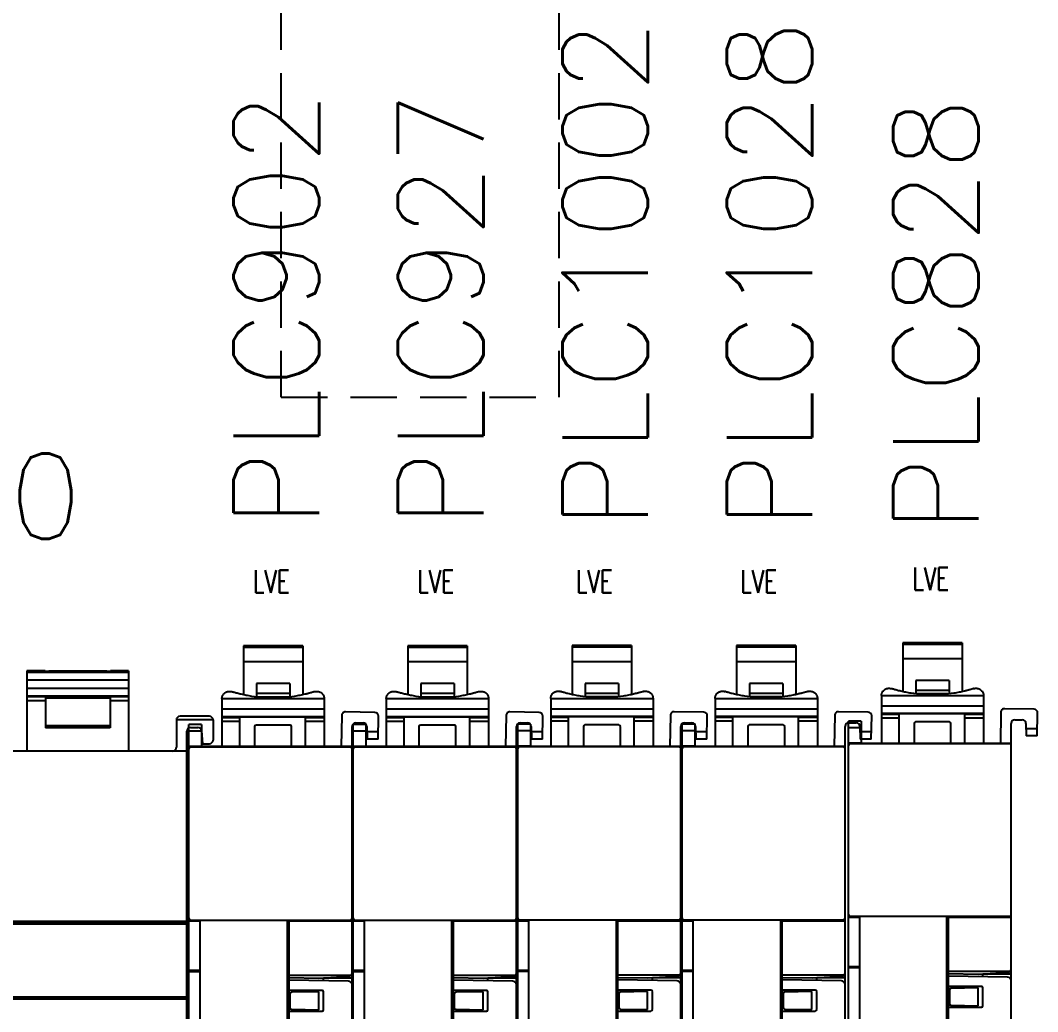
# Model space of a CAD drawing. Header units: inches. Extents: x 0.1 to 89.7, y 0.1 to 57.6.
# Drawn here: x 77.09 to 82.58, y 34.68 to 40.03 of the extents above; entities that cross this region are included whole.
import ezdxf
from ezdxf.enums import TextEntityAlignment as Align

# ---------------------------------------------------------------- set-up
doc = ezdxf.new("R2010")
doc.units = ezdxf.units.IN
doc.header["$MEASUREMENT"] = 0
doc.linetypes.add('HIDDEN', pattern=[0.375, 0.25, -0.125])
for name, color, linetype in [('MISC', 7, 'Continuous'), ('PLOC', 8, 'Continuous'), ('PSYMS', 7, 'Continuous'), ('PTAG', 150, 'Continuous')]:
    doc.layers.add(name, color=color, linetype=linetype)
doc.styles.add('WD', font='romans.shx', dxfattribs={"height": 0.185})

# ---------------------------------------------------------------- blocks, each defined once
blk = doc.blocks.new('5069_L320ERS2')
at = {"color": 7, "linetype": 'Continuous', "lineweight": 25}
for p, q in [((3.6816, 6.2551), (3.5668, 6.2551)), ((3.5668, 6.2551), (3.5668, 5.7463)), ((3.6816, 6.2537), (3.6816, 6.2551)), ((4.0728, 6.2531), (3.7049, 6.2531)), ((4.211, 6.2551), (4.0962, 6.2551)), ((4.0962, 6.2551), (4.0962, 6.2537)), ((4.211, 6.2551), (4.211, 5.7463)), ((4.211, 6.2433), (3.5668, 6.2433)), ((4.211, 6.1966), (3.5668, 6.1966)), ((4.211, 6.1418), (3.5668, 6.1418)), ((4.211, 6.0951), (3.5668, 6.0951)), ((3.6835, 6.089), (3.5668, 6.089)), ((3.6835, 6.0657), (3.5668, 6.0657)), ((3.6835, 6.0913), (3.6835, 5.893)), ((4.0943, 6.0913), (3.6835, 6.0913)), ((4.0943, 6.082), (3.6835, 6.082)), ((4.0943, 6.0913), (4.0943, 5.893)), ((4.211, 6.089), (4.0943, 6.089)), ((4.211, 6.0657), (4.0943, 6.0657)), ((4.5131, 5.9433), (4.5131, 5.7696)), ((4.7456, 5.9433), (4.5131, 5.9433)), ((4.7222, 5.9666), (4.5364, 5.9666)), ((4.7456, 5.9433), (4.7456, 5.8163)), ((4.0943, 5.9071), (3.6835, 5.9071)), ((4.0943, 5.893), (3.6835, 5.893)), ((4.5798, 2.8163), (4.5798, 5.8723)), ((4.6032, 5.8957), (4.6499, 5.8957)), ((4.6731, 5.8739), (4.6788, 5.793)), ((4.5798, 5.7463), (0.0467, 5.7463)), ((4.6788, 5.793), (4.7222, 5.793)), ((3.366, 4.6694), (4.5798, 4.6694)), ((4.5798, 4.6576), (3.366, 4.6576)), ((3.366, 4.6524), (4.5798, 4.6524)), ((4.5798, 4.1865), (3.366, 4.1865)), ((3.366, 4.1758), (4.5798, 4.1758))]:
    blk.add_line(p, q, dxfattribs=at)
for centre, radius, start, end in [((3.6989, 6.4672), 0.2142, 265.37617, 271.62383), ((4.0787, 6.4764), 0.2234, 268.5041, 274.4959), ((4.5364, 5.9433), 0.0233, 90, 180), ((4.7222, 5.9433), 0.0233, 360, 90), ((4.6032, 5.8723), 0.0233, 90, 180), ((4.6499, 5.8723), 0.0233, 4, 90), ((4.7222, 5.8163), 0.0233, 270, 360), ((4.4897, 5.7696), 0.0233, 270, 360)]:
    blk.add_arc(centre, radius, start, end, dxfattribs=at)
at = {"style": 'WD', "width": 0.7}
for tag, p in [('INST', (2.5, 6.6696)), ('LOC', (2.5, 6.5)), ('DESC1', (2.5, 6.3438)), ('DESC2', (2.5, 6.1875)), ('DESC3', (2.5, 6.0396)), ('XREF', (2.5, 5.4688))]:
    blk.add_attdef(tag, text='', height=0.125, dxfattribs=at).set_placement(p, align=Align.CENTER)
at = {"style": 'WD'}
blk.add_attdef('TAG1', text='', height=0.125, dxfattribs=at).set_placement((2.5, 5.875), align=Align.CENTER)
at = {"style": 'WD', "flags": 9}
blk.add_attdef('FAMILY', (2.7047, 5.8398), '', height=0.01, dxfattribs=at)
for tag, p in [('CAT', (2.7297, 5.7957)), ('ASSYCODE', (2.73, 5.7589)), ('MFG', (2.7278, 5.7762))]:
    blk.add_attdef(tag, text='', height=0.01, dxfattribs=at).set_placement(p, align=Align.CENTER)
blk = doc.blocks.new('5069_IB16')
at = {"color": 7, "linetype": 'Continuous', "lineweight": 25}
for p, q in [((0.6272, 5.5842), (0.3002, 5.5842)), ((0.3002, 5.5842), (0.3002, 5.3133)), ((0.6272, 5.5806), (0.3002, 5.5806)), ((0.6272, 5.5749), (0.3002, 5.5749)), ((0.6272, 5.5842), (0.6272, 5.3135)), ((0.6272, 5.4943), (0.3002, 5.4943)), ((0.5555, 5.3749), (0.3719, 5.3749)), ((0.3719, 5.3749), (0.3719, 5.3014)), ((0.5555, 5.3749), (0.5555, 5.3014)), ((0.1816, 5.2927), (0.7458, 5.2927)), ((0.1816, 5.2914), (0.1816, 5.0274)), ((0.5555, 5.3196), (0.3719, 5.3196)), ((0.5486, 5.3011), (0.3756, 5.3011)), ((0.7458, 5.2914), (0.7458, 5.0274)), ((0.1816, 5.235), (0.7458, 5.235)), ((1.025, 5.2163), (0.8628, 5.2192)), ((0.1816, 5.1942), (0.7458, 5.1942)), ((0.1816, 5.1888), (0.2777, 5.1888)), ((0.1816, 5.1684), (0.2777, 5.1684)), ((0.2777, 5.1906), (0.2777, 5.0274)), ((0.6402, 5.1906), (0.2777, 5.1906)), ((0.6402, 5.1906), (0.6402, 5.0274)), ((0.6402, 5.1888), (0.7458, 5.1888)), ((0.6402, 5.1684), (0.7458, 5.1684)), ((0.842, 5.1991), (0.839, 5.0274)), ((1.0429, 5.0683), (1.0451, 5.1955)), ((-0.0003, -0.1235), (-0.0003, 5.1502)), ((0.0692, 5.1502), (-0.0003, 5.1502)), ((0.0692, 5.1126), (-0.0003, 5.1126)), ((0.0692, 5.1502), (0.0692, 5.0253)), ((0.3615, 5.1378), (0.3615, 5.0274)), ((0.5577, 5.1459), (0.3697, 5.1459)), ((0.5659, 5.0274), (0.5659, 5.1378)), ((0.8991, 2.456), (0.8991, 5.1378)), ((0.9195, 5.1582), (0.9601, 5.1582)), ((0.9805, 5.1381), (0.9818, 5.0683)), ((0.981, 5.11), (1.0436, 5.11)), ((1.0429, 5.0683), (0.9818, 5.0683)), ((0.0692, 5.0284), (-0.0003, 5.0284)), ((0.8889, 5.0253), (0.0099, 5.0253)), ((0.8991, 5.0274), (0.0692, 5.0274)), ((0.0044, 4.0728), (-0.0003, 4.0728)), ((0.061, 4.0646), (-0.0003, 4.0646)), ((0.0099, 4.0712), (0.8889, 4.0712)), ((0.061, 0.0653), (0.061, 4.0712)), ((0.5434, 0.0645), (0.5434, 4.0712)), ((0.5516, -0.0009), (0.5516, 4.0712)), ((0.8991, 4.0646), (0.5516, 4.0646)), ((0.8991, 4.0728), (0.8944, 4.0728)), ((0.061, 3.7924), (-0.0003, 3.7924)), ((-0.0003, 3.7912), (0.061, 3.7912)), ((0.061, 3.7884), (-0.0003, 3.7884)), ((0.061, 3.7853), (-0.0003, 3.7853)), ((0.5434, 3.7912), (0.5516, 3.7912)), ((0.8935, 3.766), (0.5516, 3.766)), ((0.7168, 3.751), (0.8797, 3.7595)), ((0.5516, 3.7539), (0.7168, 3.751)), ((0.879, 3.7339), (0.5516, 3.7396)), ((0.742, 3.7363), (0.742, 3.7507)), ((0.8991, 3.7507), (0.742, 3.7507)), ((0.7338, 3.6832), (0.5516, 3.6832)), ((0.5569, 3.6644), (0.5569, 3.587)), ((0.7154, 3.6752), (0.5649, 3.6726)), ((0.7154, 3.5762), (0.7154, 3.6752)), ((0.742, 3.5764), (0.742, 3.675)), ((0.5516, 3.5682), (0.7338, 3.5682)), ((0.5649, 3.5788), (0.7154, 3.5762))]:
    blk.add_line(p, q, dxfattribs=at)
for centre, radius, start, end in [((0.2225, 5.2914), 0.0409, 178.2041, 180), ((0.7049, 5.2914), 0.0409, 360, 1.7959), ((0.8624, 5.1987), 0.0204, 89, 179), ((1.0247, 5.1959), 0.0204, 359, 89), ((0.3697, 5.1378), 0.00818, 90, 180), ((0.5577, 5.1378), 0.00818, 0, 90), ((0.9195, 5.1378), 0.0204, 90, 180), ((0.9601, 5.1378), 0.0204, 1, 90), ((0.0099, 5.0151), 0.0102, 90, 180), ((0.8889, 5.0151), 0.0102, 0, 90), ((0.0099, 4.0814), 0.0102, 180, 270), ((0.8889, 4.0814), 0.0102, 270, 360), ((0.8786, 3.78), 0.0204, 273, 360), ((0.8786, 3.7134), 0.0204, 0, 89), ((0.565, 3.6644), 0.00818, 91, 180), ((0.7338, 3.675), 0.00818, 360, 90), ((0.565, 3.587), 0.00818, 180, 269), ((0.7338, 3.5764), 0.00818, 270, 0)]:
    blk.add_arc(centre, radius, start, end, dxfattribs=at)
for points, knots in [([(0.1816, 5.2927), (0.1817, 5.2938), (0.1818, 5.296), (0.1824, 5.2994), (0.1832, 5.3027), (0.1842, 5.3059), (0.1856, 5.3091), (0.1881, 5.3137), (0.1924, 5.3196), (0.198, 5.3244), (0.2031, 5.3275), (0.2071, 5.3294), (0.2111, 5.3307), (0.2156, 5.3318), (0.2202, 5.3323), (0.2256, 5.3323), (0.2294, 5.3317), (0.2323, 5.3311), (0.2337, 5.3307), (0.2346, 5.3305)], [0, 0, 0, 0, 0.039145, 0.079029, 0.119903, 0.161999, 0.205528, 0.250682, 0.361813, 0.5006, 0.561707, 0.624959, 0.699829, 0.750402, 0.817247, 0.874445, 0.936022, 0.960948, 1, 1, 1, 1]), ([(0.6929, 5.3305), (0.6917, 5.3301), (0.6894, 5.3294), (0.6856, 5.3283), (0.6813, 5.327), (0.6765, 5.3256), (0.6713, 5.3241), (0.6657, 5.3226), (0.6596, 5.321), (0.653, 5.3193), (0.646, 5.3176), (0.6322, 5.3143), (0.6104, 5.3097), (0.572, 5.3031), (0.5228, 5.2974), (0.4638, 5.2952), (0.4048, 5.2974), (0.3554, 5.3031), (0.3169, 5.3097), (0.2936, 5.3147), (0.2768, 5.3187), (0.2659, 5.3215), (0.2562, 5.3241), (0.2478, 5.3265), (0.2406, 5.3286), (0.2365, 5.3299), (0.2346, 5.3305)], [0, 0, 0, 0, 0.008932, 0.018606, 0.029058, 0.040317, 0.052405, 0.065343, 0.079143, 0.09382, 0.109384, 0.125842, 0.185373, 0.251207, 0.373844, 0.499627, 0.625697, 0.748976, 0.81479, 0.874367, 0.901265, 0.925693, 0.9477, 0.967351, 0.98474, 1, 1, 1, 1]), ([(0.6929, 5.3305), (0.6937, 5.3307), (0.6951, 5.3311), (0.6981, 5.3318), (0.7018, 5.3323), (0.7072, 5.3323), (0.7119, 5.3318), (0.7164, 5.3307), (0.7204, 5.3293), (0.7244, 5.3274), (0.7295, 5.3243), (0.735, 5.3196), (0.74, 5.3129), (0.7432, 5.3061), (0.7452, 5.2995), (0.7456, 5.2949), (0.7458, 5.2927)], [0, 0, 0, 0, 0.039177, 0.064342, 0.126226, 0.183413, 0.250646, 0.301069, 0.375764, 0.438778, 0.500128, 0.638535, 0.749318, 0.838127, 0.921096, 1, 1, 1, 1])]:
    blk.add_open_spline(points, degree=3, knots=knots, dxfattribs=at)
at = {"style": 'WD', "width": 0.7}
for tag, p in [('LOC', (0.4544, 5.875)), ('XREF', (0.4526, 4.625)), ('INST', (0.4526, 4.3017)), ('DESC1', (0.5, -0.6326)), ('DESC2', (0.5, -0.7888)), ('DESC3', (0.5, -0.9367))]:
    blk.add_attdef(tag, text='', height=0.125, dxfattribs=at).set_placement(p, align=Align.CENTER)
at = {"style": 'WD'}
blk.add_attdef('TAG1', text='', height=0.125, dxfattribs=at).set_placement((0.4544, 5.6875), align=Align.CENTER)
at = {"style": 'WD', "flags": 9}
blk.add_attdef('FAMILY', (0.4287, 4.5447), '', height=0.01, dxfattribs=at)
for tag, p in [('MFG', (0.4518, 4.481)), ('CAT', (0.4537, 4.5005)), ('ASSYCODE', (0.454, 4.4637))]:
    blk.add_attdef(tag, text='', height=0.01, dxfattribs=at).set_placement(p, align=Align.CENTER)
blk = doc.blocks.new('5069_OB16')
at = {"color": 7, "linetype": 'Continuous', "lineweight": 25}
for p, q in [((0.6278, 5.5852), (0.3008, 5.5852)), ((0.3008, 5.5852), (0.3008, 5.3144)), ((0.6278, 5.5817), (0.3008, 5.5817)), ((0.6278, 5.576), (0.3008, 5.576)), ((0.6278, 5.5852), (0.6278, 5.3145)), ((0.6278, 5.4954), (0.3008, 5.4954)), ((0.5561, 5.3759), (0.3725, 5.3759)), ((0.3725, 5.3759), (0.3725, 5.3024)), ((0.5561, 5.3759), (0.5561, 5.3024)), ((0.1822, 5.2937), (0.7464, 5.2937)), ((0.1822, 5.2925), (0.1822, 5.0284)), ((0.5561, 5.3206), (0.3725, 5.3206)), ((0.5492, 5.3022), (0.3762, 5.3022)), ((0.7464, 5.2925), (0.7464, 5.0284)), ((0.1822, 5.2361), (0.7464, 5.2361)), ((1.0256, 5.2174), (0.8634, 5.2202)), ((0.1822, 5.1952), (0.7464, 5.1952)), ((0.1822, 5.1898), (0.2783, 5.1898)), ((0.1822, 5.1694), (0.2783, 5.1694)), ((0.2783, 5.1917), (0.2783, 5.0284)), ((0.6408, 5.1917), (0.2783, 5.1917)), ((0.6408, 5.1917), (0.6408, 5.0284)), ((0.6408, 5.1898), (0.7464, 5.1898)), ((0.6408, 5.1694), (0.7464, 5.1694)), ((0.8426, 5.2001), (0.8396, 5.0284)), ((1.0435, 5.0693), (1.0457, 5.1966)), ((0.0003, -0.1225), (0.0003, 5.1513)), ((0.0698, 5.1513), (0.0003, 5.1513)), ((0.0698, 5.1137), (0.0003, 5.1137)), ((0.0698, 5.1513), (0.0698, 5.0264)), ((0.3621, 5.1388), (0.3621, 5.0284)), ((0.5583, 5.147), (0.3703, 5.147)), ((0.5665, 5.0284), (0.5665, 5.1388)), ((0.8997, 2.4571), (0.8997, 5.1388)), ((0.9201, 5.1592), (0.9607, 5.1592)), ((0.9811, 5.1392), (0.9824, 5.0693)), ((0.9816, 5.111), (1.0442, 5.111)), ((1.0435, 5.0693), (0.9824, 5.0693)), ((0.0698, 5.0295), (0.0003, 5.0295)), ((0.8895, 5.0264), (0.0105, 5.0264)), ((0.8997, 5.0284), (0.0698, 5.0284)), ((0.005, 4.0739), (0.0003, 4.0739)), ((0.0616, 4.0657), (0.0003, 4.0657)), ((0.0105, 4.0722), (0.8895, 4.0722)), ((0.0616, 0.0664), (0.0616, 4.0722)), ((0.544, 0.0656), (0.544, 4.0722)), ((0.5522, 0.0002), (0.5522, 4.0722)), ((0.8997, 4.0657), (0.5522, 4.0657)), ((0.8997, 4.0739), (0.895, 4.0739)), ((0.0616, 3.7934), (0.0003, 3.7934)), ((0.0003, 3.7922), (0.0616, 3.7922)), ((0.0616, 3.7895), (0.0003, 3.7895)), ((0.0616, 3.7864), (0.0003, 3.7864)), ((0.544, 3.7922), (0.5522, 3.7922)), ((0.8941, 3.767), (0.5522, 3.767)), ((0.7174, 3.7521), (0.8803, 3.7606)), ((0.5522, 3.7549), (0.7174, 3.7521)), ((0.8796, 3.7349), (0.5522, 3.7406)), ((0.7426, 3.7373), (0.7426, 3.7517)), ((0.8997, 3.7517), (0.7426, 3.7517)), ((0.7344, 3.6842), (0.5522, 3.6842)), ((0.5575, 3.6655), (0.5575, 3.588)), ((0.716, 3.6763), (0.5655, 3.6736)), ((0.716, 3.5772), (0.716, 3.6763)), ((0.7426, 3.5775), (0.7426, 3.676)), ((0.5522, 3.5693), (0.7344, 3.5693)), ((0.5655, 3.5799), (0.716, 3.5772))]:
    blk.add_line(p, q, dxfattribs=at)
for centre, radius, start, end in [((0.2231, 5.2925), 0.0409, 178.2041, 180), ((0.7055, 5.2925), 0.0409, 360, 1.7959), ((0.863, 5.1998), 0.0204, 89, 179), ((1.0253, 5.1969), 0.0204, 359, 89), ((0.3703, 5.1388), 0.00818, 90, 180), ((0.5583, 5.1388), 0.00818, 0, 90), ((0.9201, 5.1388), 0.0204, 90, 180), ((0.9607, 5.1388), 0.0204, 1, 90), ((0.0105, 5.0162), 0.0102, 90, 180), ((0.8895, 5.0162), 0.0102, 0, 90), ((0.0105, 4.0825), 0.0102, 180, 270), ((0.8895, 4.0825), 0.0102, 270, 360), ((0.8792, 3.781), 0.0204, 273, 360), ((0.8792, 3.7145), 0.0204, 0, 89), ((0.5656, 3.6655), 0.00818, 91, 180), ((0.7344, 3.676), 0.00818, 360, 90), ((0.5656, 3.588), 0.00818, 180, 269), ((0.7344, 3.5775), 0.00818, 270, 0)]:
    blk.add_arc(centre, radius, start, end, dxfattribs=at)
for points, knots in [([(0.1822, 5.2937), (0.1823, 5.2948), (0.1824, 5.2971), (0.183, 5.3004), (0.1838, 5.3037), (0.1848, 5.307), (0.1862, 5.3102), (0.1887, 5.3148), (0.193, 5.3206), (0.1986, 5.3254), (0.2037, 5.3285), (0.2077, 5.3304), (0.2117, 5.3318), (0.2162, 5.3328), (0.2208, 5.3334), (0.2262, 5.3333), (0.23, 5.3328), (0.2329, 5.3322), (0.2343, 5.3318), (0.2352, 5.3315)], [0, 0, 0, 0, 0.039145, 0.079029, 0.119903, 0.161999, 0.205528, 0.250682, 0.361813, 0.5006, 0.561707, 0.624959, 0.699829, 0.750402, 0.817247, 0.874445, 0.936022, 0.960948, 1, 1, 1, 1]), ([(0.6935, 5.3315), (0.6923, 5.3312), (0.69, 5.3305), (0.6862, 5.3293), (0.6819, 5.328), (0.6771, 5.3267), (0.6719, 5.3252), (0.6663, 5.3237), (0.6602, 5.3221), (0.6536, 5.3204), (0.6466, 5.3187), (0.6328, 5.3154), (0.611, 5.3108), (0.5726, 5.3042), (0.5234, 5.2985), (0.4644, 5.2963), (0.4054, 5.2985), (0.356, 5.3042), (0.3175, 5.3108), (0.2942, 5.3158), (0.2774, 5.3198), (0.2665, 5.3225), (0.2568, 5.3251), (0.2484, 5.3275), (0.2412, 5.3297), (0.2371, 5.3309), (0.2352, 5.3315)], [0, 0, 0, 0, 0.008932, 0.018606, 0.029058, 0.040317, 0.052405, 0.065343, 0.079143, 0.09382, 0.109384, 0.125842, 0.185373, 0.251207, 0.373844, 0.499627, 0.625697, 0.748976, 0.81479, 0.874367, 0.901265, 0.925693, 0.9477, 0.967351, 0.98474, 1, 1, 1, 1]), ([(0.6935, 5.3315), (0.6943, 5.3318), (0.6957, 5.3322), (0.6987, 5.3328), (0.7024, 5.3333), (0.7078, 5.3334), (0.7125, 5.3328), (0.717, 5.3318), (0.721, 5.3304), (0.725, 5.3285), (0.7301, 5.3254), (0.7356, 5.3206), (0.7406, 5.3139), (0.7438, 5.3072), (0.7458, 5.3005), (0.7462, 5.296), (0.7464, 5.2937)], [0, 0, 0, 0, 0.039177, 0.064342, 0.126226, 0.183413, 0.250646, 0.301069, 0.375764, 0.438778, 0.500128, 0.638535, 0.749318, 0.838127, 0.921096, 1, 1, 1, 1])]:
    blk.add_open_spline(points, degree=3, knots=knots, dxfattribs=at)
at = {"style": 'WD', "width": 0.7}
for tag, p in [('LOC', (0.4229, 5.875)), ('INST', (0.5, 4.625)), ('XREF', (0.5, 4.3037)), ('DESC1', (0.5, -0.6342)), ('DESC2', (0.5, -0.7904)), ('DESC3', (0.5, -0.9383))]:
    blk.add_attdef(tag, text='', height=0.125, dxfattribs=at).set_placement(p, align=Align.CENTER)
at = {"style": 'WD'}
blk.add_attdef('TAG1', text='', height=0.125, dxfattribs=at).set_placement((0.4229, 5.6875), align=Align.CENTER)
at = {"style": 'WD', "flags": 9}
blk.add_attdef('FAMILY', (0.4761, 4.5725), '', height=0.01, dxfattribs=at)
for tag, p in [('ASSYCODE', (0.5013, 4.4915)), ('MFG', (0.4992, 4.5089)), ('CAT', (0.5011, 4.5283))]:
    blk.add_attdef(tag, text='', height=0.01, dxfattribs=at).set_placement(p, align=Align.CENTER)
blk = doc.blocks.new('VDIN32492')
at = {"layer": 'MISC', "color": 4, "linetype": 'HIDDEN'}
for p, q in [((-0.75, 0), (-0.75, 5.5)), ((0.75, 0), (0.75, 5.5)), ((-0.75, 0), (0.75, 0))]:
    blk.add_line(p, q, dxfattribs=at)
blk = doc.blocks.new('AB_5069_IB_16')
at = {"color": 7, "linetype": 'Continuous', "lineweight": 25}
for p, q in [((0.7903, 7.5597), (0.3782, 7.5597)), ((0.3782, 7.5597), (0.3782, 7.2185)), ((0.7903, 7.5553), (0.3782, 7.5553)), ((0.7903, 7.5481), (0.3782, 7.5481)), ((0.7903, 7.5597), (0.7903, 7.2186)), ((0.7903, 7.4465), (0.3782, 7.4465)), ((0.6999, 7.296), (0.4686, 7.296)), ((0.4686, 7.296), (0.4686, 7.2034)), ((0.6999, 7.296), (0.6999, 7.2034)), ((0.2289, 7.1925), (0.9397, 7.1925)), ((0.2289, 7.1909), (0.2289, 6.8582)), ((0.6999, 7.2264), (0.4686, 7.2264)), ((0.6912, 7.2031), (0.4733, 7.2031)), ((0.9397, 7.1909), (0.9397, 6.8582)), ((0.2289, 7.1198), (0.9397, 7.1198)), ((1.2915, 7.0963), (1.0871, 7.0998)), ((0.2289, 7.0683), (0.9397, 7.0683)), ((0.2289, 7.0616), (0.3499, 7.0616)), ((0.2289, 7.0358), (0.3499, 7.0358)), ((0.3499, 7.0639), (0.3499, 6.8582)), ((0.8066, 7.0639), (0.3499, 7.0639)), ((0.8066, 7.0639), (0.8066, 6.8582)), ((0.8066, 7.0616), (0.9397, 7.0616)), ((0.8066, 7.0358), (0.9397, 7.0358)), ((1.0609, 7.0745), (1.0571, 6.8582)), ((1.1586, 7.023), (1.2097, 7.023)), ((1.314, 6.9097), (1.3168, 7.0701)), ((-0.0004, 0.368), (-0.0004, 7.013)), ((0.0872, 7.013), (-0.0004, 7.013)), ((0.0872, 6.9656), (-0.0004, 6.9656)), ((0.0872, 7.013), (0.0872, 6.8556)), ((0.4555, 6.9973), (0.4555, 6.8582)), ((0.7027, 7.0076), (0.4658, 7.0076)), ((0.713, 6.8582), (0.713, 6.9973)), ((1.1328, 3.6183), (1.1328, 6.9973)), ((1.2355, 6.9977), (1.237, 6.9097)), ((1.2361, 6.9622), (1.3149, 6.9622)), ((1.314, 6.9097), (1.237, 6.9097)), ((0.0872, 6.8595), (-0.0004, 6.8595)), ((1.12, 6.8556), (0.0125, 6.8556)), ((1.1328, 6.8582), (0.0872, 6.8582)), ((0.0055, 5.6554), (-0.0004, 5.6554)), ((0.0769, 5.6451), (-0.0004, 5.6451)), ((0.0125, 5.6534), (1.12, 5.6534)), ((0.0769, 0.606), (0.0769, 5.6534)), ((0.6847, 0.605), (0.6847, 5.6534)), ((0.695, 0.5226), (0.695, 5.6534)), ((1.1328, 5.6451), (0.695, 5.6451)), ((1.1328, 5.6554), (1.1269, 5.6554)), ((0.0769, 5.3021), (-0.0004, 5.3021)), ((-0.0004, 5.3006), (0.0769, 5.3006)), ((0.0769, 5.2971), (-0.0004, 5.2971)), ((0.0769, 5.2932), (-0.0004, 5.2932)), ((0.6847, 5.3006), (0.695, 5.3006)), ((1.1259, 5.2688), (0.695, 5.2688)), ((0.695, 5.2536), (0.9031, 5.25)), ((0.9031, 5.25), (1.1084, 5.2607)), ((0.9349, 5.2314), (0.9349, 5.2496)), ((1.1328, 5.2496), (0.9349, 5.2496)), ((1.1075, 5.2284), (0.695, 5.2356)), ((0.9246, 5.1645), (0.695, 5.1645)), ((0.7017, 5.1408), (0.7017, 5.0433)), ((0.9014, 5.1545), (0.7118, 5.1511)), ((0.9014, 5.0297), (0.9014, 5.1545)), ((0.9349, 5.03), (0.9349, 5.1542)), ((0.7118, 5.033), (0.9014, 5.0297)), ((0.695, 5.0197), (0.9246, 5.0197))]:
    blk.add_line(p, q, dxfattribs=at)
for centre, radius, start, end in [((0.2804, 7.1909), 0.0515, 178.20405, 180), ((0.8882, 7.1909), 0.0515, 360, 1.79595), ((1.0866, 7.0741), 0.0258, 89, 179), ((1.2911, 7.0705), 0.0258, 359, 89), ((1.1586, 6.9973), 0.0258, 90, 180), ((1.2097, 6.9973), 0.0258, 1, 90), ((0.4658, 6.9973), 0.0103, 90, 180), ((0.7027, 6.9973), 0.0103, 0, 90), ((0.0125, 6.8427), 0.0129, 90, 180), ((1.12, 6.8427), 0.0129, 0, 90), ((0.0125, 5.6663), 0.0129, 180, 270), ((1.12, 5.6663), 0.0129, 270, 360), ((1.1071, 5.2864), 0.0258, 273, 360), ((1.1071, 5.2026), 0.0258, 0, 89), ((0.712, 5.1408), 0.0103, 91, 180), ((0.9246, 5.1542), 0.0103, 360, 90), ((0.712, 5.0433), 0.0103, 180, 269), ((0.9246, 5.03), 0.0103, 270, 0)]:
    blk.add_arc(centre, radius, start, end, dxfattribs=at)
for points, knots in [([(0.2289, 7.1925), (0.229, 7.1939), (0.2291, 7.1967), (0.2298, 7.2009), (0.2308, 7.205), (0.2321, 7.2092), (0.2339, 7.2132), (0.237, 7.219), (0.2425, 7.2264), (0.2494, 7.2324), (0.2559, 7.2363), (0.2609, 7.2387), (0.266, 7.2404), (0.2716, 7.2417), (0.2775, 7.2424), (0.2843, 7.2424), (0.289, 7.2417), (0.2927, 7.2409), (0.2944, 7.2404), (0.2955, 7.2401)], [0, 0, 0, 0, 0.039145, 0.079029, 0.119903, 0.161999, 0.205528, 0.250682, 0.361813, 0.5006, 0.561707, 0.624959, 0.699829, 0.750402, 0.817247, 0.874445, 0.936022, 0.960948, 1, 1, 1, 1]), ([(0.873, 7.2401), (0.8716, 7.2397), (0.8687, 7.2388), (0.8638, 7.2373), (0.8584, 7.2357), (0.8524, 7.234), (0.8459, 7.2321), (0.8387, 7.2302), (0.831, 7.2281), (0.8228, 7.226), (0.8139, 7.2239), (0.7965, 7.2198), (0.7691, 7.2139), (0.7207, 7.2056), (0.6587, 7.1984), (0.5844, 7.1957), (0.51, 7.1984), (0.4478, 7.2056), (0.3993, 7.2139), (0.3699, 7.2202), (0.3488, 7.2253), (0.3351, 7.2288), (0.3229, 7.232), (0.3123, 7.2351), (0.3032, 7.2377), (0.298, 7.2393), (0.2955, 7.2401)], [0, 0, 0, 0, 0.008932, 0.018606, 0.029058, 0.040317, 0.052405, 0.065343, 0.079143, 0.09382, 0.109384, 0.125842, 0.185373, 0.251207, 0.373844, 0.499627, 0.625697, 0.748976, 0.81479, 0.874367, 0.901265, 0.925693, 0.9477, 0.967351, 0.98474, 1, 1, 1, 1]), ([(0.873, 7.2401), (0.8741, 7.2404), (0.8759, 7.2409), (0.8795, 7.2417), (0.8843, 7.2424), (0.8911, 7.2424), (0.897, 7.2417), (0.9026, 7.2404), (0.9076, 7.2387), (0.9127, 7.2363), (0.9191, 7.2324), (0.9261, 7.2264), (0.9324, 7.2179), (0.9365, 7.2094), (0.939, 7.201), (0.9394, 7.1953), (0.9397, 7.1925)], [0, 0, 0, 0, 0.039177, 0.064342, 0.126226, 0.183413, 0.250646, 0.301069, 0.375764, 0.438778, 0.500128, 0.638535, 0.749318, 0.838127, 0.921096, 1, 1, 1, 1])]:
    blk.add_open_spline(points, degree=3, knots=knots, dxfattribs=at)
at = {"style": 'WD', "width": 0.7}
for tag, p in [('LOC', (0.5726, 7.9262)), ('XREF', (0.5703, 6.3512)), ('INST', (0.5703, 5.9438)), ('DESC1', (0.63, -0.2733)), ('DESC2', (0.63, -0.4702)), ('DESC3', (0.63, -0.6566))]:
    blk.add_attdef(tag, text='', height=0.1575, dxfattribs=at).set_placement(p, align=Align.CENTER)
at = {"style": 'WD'}
blk.add_attdef('TAG1', text='', height=0.1575, dxfattribs=at).set_placement((0.5726, 7.6899), align=Align.CENTER)
at = {"style": 'WD', "flags": 9}
blk.add_attdef('FAMILY', (0.5401, 6.25), '', height=0.0126, dxfattribs=at)
for tag, p in [('MFG', (0.5692, 6.1698)), ('CAT', (0.5717, 6.1943)), ('ASSYCODE', (0.572, 6.1479))]:
    blk.add_attdef(tag, text='', height=0.0126, dxfattribs=at).set_placement(p, align=Align.CENTER)

msp = doc.modelspace()

# ---------------------------------------------------------------- block references
at = {"layer": 'PSYMS'}
msp.add_blockref('VDIN32492', (79.25, 38), dxfattribs=at)
ref = msp.add_blockref('5069_OB16', (79.77678, 31.19515), dxfattribs=dict(at, xscale=0.9785298681468623, yscale=0.9785298681468623, zscale=0.9785298681468623))
ref.add_attrib('LOC', 'LVE', dxfattribs={"layer": 'PLOC', "height": 0.122316, "style": 'WD', "width": 0.7}).set_placement((80.19056, 36.94402), align=Align.CENTER)
ref.add_attrib('P_TAG1', 'PLC1002', dxfattribs={"layer": 'PTAG', "height": 0.461257, "rotation": 90, "style": 'WD', "flags": 8}).set_placement((80.24895, 38.66237), align=Align.MIDDLE_CENTER)
ref = msp.add_blockref('5069_OB16', (80.66357, 31.19515), dxfattribs=dict(at, xscale=0.9785298681468623, yscale=0.9785298681468623, zscale=0.9785298681468623))
ref.add_attrib('LOC', 'LVE', dxfattribs={"layer": 'PLOC', "height": 0.122316, "style": 'WD', "width": 0.7}).set_placement((81.07735, 36.94402), align=Align.CENTER)
ref.add_attrib('P_TAG1', 'PLC1028', dxfattribs={"layer": 'PTAG', "height": 0.461257, "rotation": 90, "style": 'WD', "flags": 8}).set_placement((81.13574, 38.66237), align=Align.MIDDLE_CENTER)
ref = msp.add_blockref('5069_IB16', (78.00319, 31.19515), dxfattribs=dict(at, xscale=0.9785298681468623, yscale=0.9785298681468623, zscale=0.9785298681468623))
ref.add_attrib('LOC', 'LVE', dxfattribs={"layer": 'PLOC', "height": 0.122316, "style": 'WD', "width": 0.7}).set_placement((78.44785, 36.94402), align=Align.CENTER)
ref.add_attrib('P_TAG1', 'PLC902', dxfattribs={"layer": 'PTAG', "height": 0.461257, "rotation": 90, "style": 'WD', "flags": 8}).set_placement((78.47478, 38.47384), align=Align.MIDDLE_CENTER)
ref = msp.add_blockref('5069_IB16', (78.88999, 31.19515), dxfattribs=dict(at, xscale=0.9785298681468623, yscale=0.9785298681468623, zscale=0.9785298681468623))
ref.add_attrib('LOC', 'LVE', dxfattribs={"layer": 'PLOC', "height": 0.122316, "style": 'WD', "width": 0.7}).set_placement((79.33465, 36.94402), align=Align.CENTER)
ref.add_attrib('P_TAG1', 'PLC927', dxfattribs={"layer": 'PTAG', "height": 0.461257, "rotation": 90, "style": 'WD', "flags": 8}).set_placement((79.36157, 38.47384), align=Align.MIDDLE_CENTER)
ref = msp.add_blockref('AB_5069_IB_16', (81.5625, 30.82047), dxfattribs=dict(at, xscale=0.7745024348406098, yscale=0.7745024348406098, zscale=0.7745024348406098))
ref.add_attrib('LOC', 'LVE', dxfattribs={"layer": 'PLOC', "height": 0.121984, "style": 'WD', "width": 0.7}).set_placement((82.00595, 36.95932), align=Align.CENTER)
ref.add_attrib('P_TAG1', 'PLC828', dxfattribs={"layer": 'PTAG', "height": 0.461257, "rotation": 90, "style": 'WD', "flags": 8}).set_placement((82.0328, 38.44288), align=Align.MIDDLE_CENTER)
ref = msp.add_blockref('5069_L320ERS2', (74.09141, 31.19684), dxfattribs=dict(at, xscale=0.8516468837670518, yscale=0.8516468837670518, zscale=0.8516468837670518))
ref.add_attrib('P_TAG1', 'PLC430', dxfattribs={"layer": 'PTAG', "height": 0.461257, "style": 'WD', "flags": 8}).set_placement((76.25, 37.46651), align=Align.MIDDLE_CENTER)

doc.saveas('drawing.dxf')
